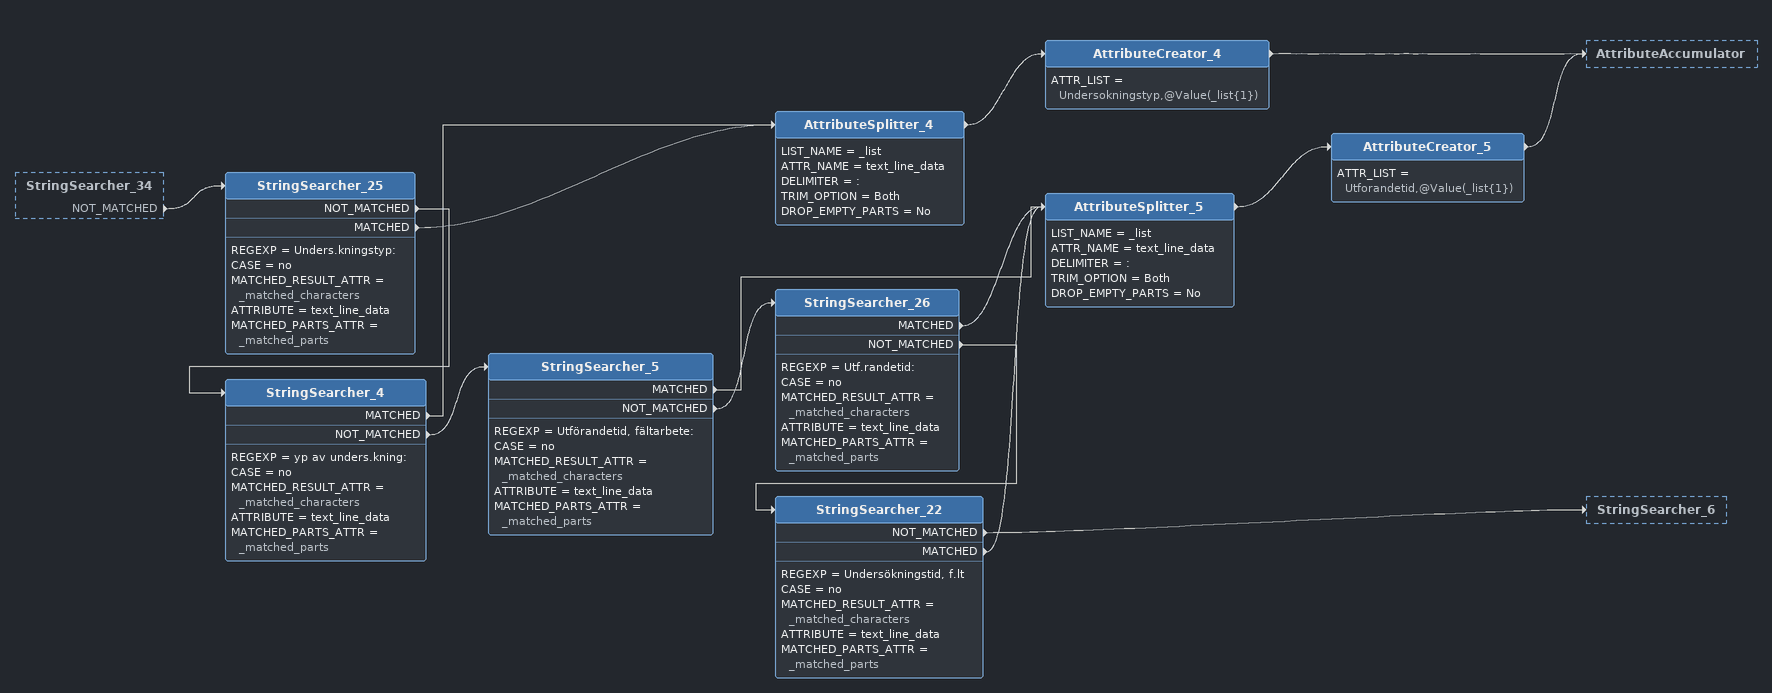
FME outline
StringSearcher_34 [outside]
    NOT_MATCHED -> StringSearcher_25
StringSearcher_25
    REGEXP = Unders.kningstyp:
    CASE = no
    MATCHED_RESULT_ATTR = _matched_characters
    ATTRIBUTE = text_line_data
    MATCHED_PARTS_ATTR = _matched_parts
    NOT_MATCHED -> StringSearcher_4
    MATCHED -> AttributeSplitter_4
StringSearcher_4
    REGEXP = yp av unders.kning:
    CASE = no
    MATCHED_RESULT_ATTR = _matched_characters
    ATTRIBUTE = text_line_data
    MATCHED_PARTS_ATTR = _matched_parts
    MATCHED -> AttributeSplitter_4
    NOT_MATCHED -> StringSearcher_5
AttributeSplitter_4
    LIST_NAME = _list
    ATTR_NAME = text_line_data
    DELIMITER = :
    TRIM_OPTION = Both
    DROP_EMPTY_PARTS = No
    -> AttributeCreator_4
AttributeCreator_4
    ATTR_LIST = Undersokningstyp,@Value(_list{1})
    -> AttributeAccumulator
StringSearcher_5
    REGEXP = Utförandetid, fältarbete:
    CASE = no
    MATCHED_RESULT_ATTR = _matched_characters
    ATTRIBUTE = text_line_data
    MATCHED_PARTS_ATTR = _matched_parts
    MATCHED -> AttributeSplitter_5
    NOT_MATCHED -> StringSearcher_26
StringSearcher_26
    REGEXP = Utf.randetid:
    CASE = no
    MATCHED_RESULT_ATTR = _matched_characters
    ATTRIBUTE = text_line_data
    MATCHED_PARTS_ATTR = _matched_parts
    MATCHED -> AttributeSplitter_5
    NOT_MATCHED -> StringSearcher_22
StringSearcher_22
    REGEXP = Undersökningstid, f.lt
    CASE = no
    MATCHED_RESULT_ATTR = _matched_characters
    ATTRIBUTE = text_line_data
    MATCHED_PARTS_ATTR = _matched_parts
    NOT_MATCHED -> StringSearcher_6
    MATCHED -> AttributeSplitter_5
AttributeSplitter_5
    LIST_NAME = _list
    ATTR_NAME = text_line_data
    DELIMITER = :
    TRIM_OPTION = Both
    DROP_EMPTY_PARTS = No
    -> AttributeCreator_5
AttributeCreator_5
    ATTR_LIST = Utforandetid,@Value(_list{1})
    -> AttributeAccumulator
